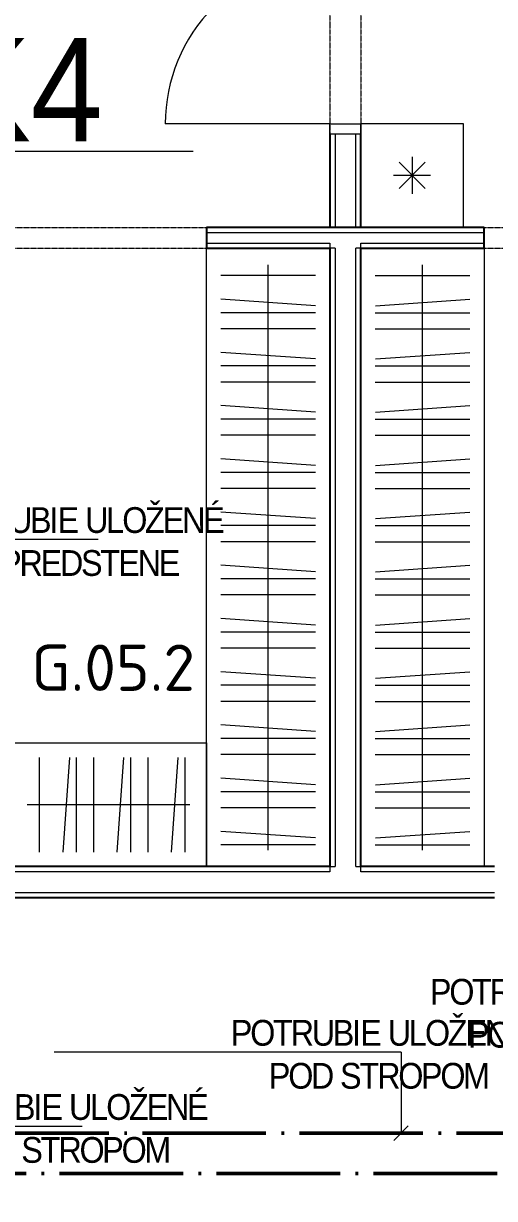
# Model space of a CAD drawing. Header units: millimetres. Extents: x 2377 to 264466, y -28213 to 61616.
# Drawn here: x 25179 to 27467, y 11750 to 17450 of the extents above; entities that cross this region are included whole.
import ezdxf
from ezdxf.lldxf.tags import DXFTag

# ---------------------------------------------------------------- set-up
doc = ezdxf.new("R2010")
doc.units = ezdxf.units.MM
doc.linetypes.add('ACAD_ISO04W100', pattern=[30.5, 24, -3, 0.5, -3])
doc.linetypes.add('Bodkočiarkovaná 3mm', pattern=[5, 3, -1, 0, -1])
doc.layers.get('0').update_dxf_attribs({"color": 8})
for name, color, linetype, lineweight in [('01_Plná_0_18mm_čierna', 8, 'Continuous', 9), ('Common Edges', 8, 'Continuous', 20), ('Doors', 8, 'Continuous', 20), ('Dvere - nad rovinou rezu', 8, 'Bodkočiarkovaná 3mm', 9), ('Frame_Mullion', 8, 'Continuous', 20), ('Furniture', 8, 'Continuous', 9), ('Nad rovinou rezu', 8, 'Bodkočiarkovaná 3mm', 9), ('Plan Swing', 8, 'Continuous', 9), ('Room Tags', 8, 'Continuous', 9), ('Walls', 8, 'Continuous', 25), ('ZTI- POPIS DIMENZIE', 250, 'Continuous', 18), ('ZTI- POPIS POTRUBIA', 7, 'Continuous', 18), ('ZTI- PRÍVOD POŽIARNEJ VODY', 144, 'ACAD_ISO04W100', 50), ('ZTI- PRÍVOD STUDENEJ VODY', 5, 'ACAD_ISO04W100', 50)]:
    doc.layers.add(name, color=color, linetype=linetype, lineweight=lineweight)
doc.layers.add('IS_Popisy_úseků_Vodovod', color=7, linetype='SOLID')
doc.styles.add('ISOCPEUR_6', font='isocpeur.ttf', dxfattribs={"height": 225})
doc.styles.add('Popis_ZTI', font='arial.ttf', dxfattribs={"width": 0.9, "height": 125})
doc.styles.add('Style-Arial', font='arial.ttf')
tags = doc.linetypes.add('SOLID', pattern=[10, 10, 0]).pattern_tags.tags
tags[6:7] = [DXFTag(74, 4), DXFTag(75, 0), DXFTag(340, '0'), DXFTag(46, 0.0), DXFTag(50, 0.0), DXFTag(44, 0.0), DXFTag(45, 0.0)]
tags[4:5] = [DXFTag(74, 4), DXFTag(75, 0), DXFTag(340, '0'), DXFTag(46, 0.0), DXFTag(50, 0.0), DXFTag(44, 0.0), DXFTag(45, 0.0)]

# ---------------------------------------------------------------- blocks, each defined once
blk = doc.blocks.new('CS_Otvor v stene hranatý - CS_Otvor v stene hranatý-4708137-2NP _PRAC_')
at = {"layer": 'Nad rovinou rezu'}
for p, q in [((-475, 50), (475, 50)), ((-475, -50), (475, -50))]:
    blk.add_line(p, q, dxfattribs=at)
blk = doc.blocks.new('Dvere 1-kridlové obložkové plné - 800x1970-4673371-2NP _PRAC_')
at = {"layer": 'Dvere - nad rovinou rezu'}
for p, q in [((-450, 75), (450, 75)), ((-450, -75), (450, -75))]:
    blk.add_line(p, q, dxfattribs=at)
at = {"layer": 'Frame_Mullion'}
for p, q in [((-450, 75), (-400, 75)), ((-450, -75), (-450, 75)), ((-400, 75), (-400, -75)), ((400, 75), (450, 75)), ((400, -75), (400, 75)), ((450, 75), (450, -75)), ((-400, -75), (-450, -75)), ((450, -75), (400, -75))]:
    blk.add_line(p, q, dxfattribs=at)
at = {"layer": 'Plan Swing'}
blk.add_line((400, -75), (400, -875), dxfattribs=at)
blk.add_arc((400, -75), 800, 180, 270, dxfattribs=at)
blk = doc.blocks.new('CS_Satnik - CS_Satnik-4915386-2NP _PRAC_')
at = {"layer": 'Furniture'}
for p, q in [((0, 0), (0, 600)), ((0, 600), (3000, 600)), ((3000, 600), (3000, 0)), ((105, 70), (105, 530)), ((139, 70.6), (171, 529.4)), ((285, 70), (285, 530)), ((363.2, 70), (363.2, 530)), ((397.1, 70.6), (429.2, 529.4)), ((543.2, 70), (543.2, 530)), ((621.4, 70), (621.4, 530)), ((655.3, 70.6), (687.4, 529.4)), ((801.4, 70), (801.4, 530)), ((879.5, 70), (879.5, 530)), ((913.5, 70.6), (945.6, 529.4)), ((1059.5, 70), (1059.5, 530)), ((1137.7, 70), (1137.7, 530)), ((1171.7, 70.6), (1203.8, 529.4)), ((1317.7, 70), (1317.7, 530)), ((1395.9, 70), (1395.9, 530)), ((1429.9, 70.6), (1462, 529.4)), ((1575.9, 70), (1575.9, 530)), ((1654.1, 70), (1654.1, 530)), ((1688, 70.6), (1720.1, 529.4)), ((1834.1, 70), (1834.1, 530)), ((1912.3, 70), (1912.3, 530)), ((1946.2, 70.6), (1978.3, 529.4)), ((2092.3, 70), (2092.3, 530)), ((2170.5, 70), (2170.5, 530)), ((2204.4, 70.6), (2236.5, 529.4)), ((2350.5, 70), (2350.5, 530)), ((2428.6, 70), (2428.6, 530)), ((2462.6, 70.6), (2494.7, 529.4)), ((2608.6, 70), (2608.6, 530)), ((2686.8, 70), (2686.8, 530)), ((2720.8, 70.6), (2752.9, 529.4)), ((2866.8, 70), (2866.8, 530)), ((80, 300), (2920, 300)), ((3000, 0), (0, 0))]:
    blk.add_line(p, q, dxfattribs=at)
blk = doc.blocks.new('CS_Satnik - CS_Satnik-4915540-2NP _PRAC_')
at = {"layer": 'Furniture'}
for p, q in [((3000, 0), (0, 0)), ((0, 0), (0, -600)), ((3000, -600), (3000, 0)), ((105, -70), (105, -530)), ((139, -70.6), (171, -529.4)), ((285, -70), (285, -530)), ((363.2, -70), (363.2, -530)), ((397.1, -70.6), (429.2, -529.4)), ((543.2, -70), (543.2, -530)), ((621.4, -70), (621.4, -530)), ((655.3, -70.6), (687.4, -529.4)), ((801.4, -70), (801.4, -530)), ((879.5, -70), (879.5, -530)), ((913.5, -70.6), (945.6, -529.4)), ((1059.5, -70), (1059.5, -530)), ((1137.7, -70), (1137.7, -530)), ((1171.7, -70.6), (1203.8, -529.4)), ((1317.7, -70), (1317.7, -530)), ((1395.9, -70), (1395.9, -530)), ((1429.9, -70.6), (1462, -529.4)), ((1575.9, -70), (1575.9, -530)), ((1654.1, -70), (1654.1, -530)), ((1688, -70.6), (1720.1, -529.4)), ((1834.1, -70), (1834.1, -530)), ((1912.3, -70), (1912.3, -530)), ((1946.2, -70.6), (1978.3, -529.4)), ((2092.3, -70), (2092.3, -530)), ((2170.5, -70), (2170.5, -530)), ((2204.4, -70.6), (2236.5, -529.4)), ((2350.5, -70), (2350.5, -530)), ((2428.6, -70), (2428.6, -530)), ((2462.6, -70.6), (2494.7, -529.4)), ((2608.6, -70), (2608.6, -530)), ((2686.8, -70), (2686.8, -530)), ((2720.8, -70.6), (2752.9, -529.4)), ((2866.8, -70), (2866.8, -530)), ((80, -300), (2920, -300)), ((0, -600), (3000, -600))]:
    blk.add_line(p, q, dxfattribs=at)
blk = doc.blocks.new('CS_Satnik - CS_Satnik-4920163-2NP _PRAC_')
at = {"layer": 'Furniture'}
for p, q in [((0, 0), (0, 600)), ((0, 600), (950, 600)), ((950, 600), (950, 0)), ((105, 70), (105, 530)), ((139, 70.6), (171, 529.4)), ((285, 70), (285, 530)), ((368.3, 70), (368.3, 530)), ((402.3, 70.6), (434.4, 529.4)), ((548.3, 70), (548.3, 530)), ((631.7, 70), (631.7, 530)), ((665.6, 70.6), (697.7, 529.4)), ((811.7, 70), (811.7, 530)), ((80, 300), (870, 300)), ((950, 0), (0, 0))]:
    blk.add_line(p, q, dxfattribs=at)
blk = doc.blocks.new('2NP podklad')
at = {"layer": '01_Plná_0_18mm_čierna', "color": 252}
for p, q in [((27316.7, 16963.6), (26816.7, 16963.6)), ((26816.7, 16963.6), (26816.7, 16463.6)), ((27316.7, 16463.6), (27316.7, 16963.6)), ((27003.1, 16777.3), (27130.4, 16650)), ((27003.1, 16650), (27130.4, 16777.3)), ((27066.7, 16803.6), (27066.7, 16623.6)), ((26976.7, 16713.6), (27156.7, 16713.6)), ((26816.7, 16463.6), (27316.7, 16463.6))]:
    blk.add_line(p, q, dxfattribs=at)
at = {"layer": 'Common Edges', "color": 252}
for p, q in [((26692.7, 16913.6), (26692.7, 16459.7)), ((26792.7, 16459.7), (26792.7, 16913.6)), ((27417, 16434.7), (26067.7, 16434.7)), ((26067.7, 16384.7), (26667.7, 16384.7)), ((26667.7, 16384.7), (26667.7, 16359.7)), ((26692.7, 16359.7), (26667.7, 16359.7)), ((26692.7, 16359.7), (26692.7, 13359.7)), ((26792.7, 13359.7), (26792.7, 16359.7)), ((26817.7, 16359.7), (26792.7, 16359.7)), ((26817.7, 16359.7), (26817.7, 16384.7)), ((26817.7, 16384.7), (27417, 16384.7)), ((26667.7, 13359.7), (26667.7, 13334.7)), ((26667.7, 13359.7), (26692.7, 13359.7)), ((26792.7, 13359.7), (26817.7, 13359.7)), ((26817.7, 13334.7), (26817.7, 13359.7)), ((26667.7, 13334.7), (25092, 13334.7)), ((27467, 13334.7), (26817.7, 13334.7)), ((22167, 13234.7), (27467, 13234.7))]:
    blk.add_line(p, q, dxfattribs=at)
at = {"layer": 'Walls', "color": 252}
for p, q in [((26667.7, 16913.6), (26667.7, 16459.7)), ((26817.7, 16459.7), (26817.7, 16913.6)), ((26067.7, 16459.7), (26067.7, 16359.7)), ((27417, 16459.7), (26067.7, 16459.7)), ((27417, 16359.7), (27417, 16459.7)), ((26067.7, 16359.7), (26667.7, 16359.7)), ((26667.7, 16359.7), (26667.7, 13359.7)), ((26817.7, 13359.7), (26817.7, 16359.7)), ((26817.7, 16359.7), (27417, 16359.7)), ((26667.7, 13359.7), (25117.7, 13359.7)), ((27467, 13359.7), (26817.7, 13359.7)), ((22167, 13209.7), (27467, 13209.7))]:
    blk.add_line(p, q, dxfattribs=at)
at = {"layer": 'Doors', "color": 252}
for p in [(25592.7, 16409.7), (27892, 16409.7)]:
    blk.add_blockref('CS_Otvor v stene hranatý - CS_Otvor v stene hranatý-4708137-2NP _PRAC_', p, dxfattribs=at)
at = {"layer": 'Frame_Mullion', "color": 252, "rotation": 270}
blk.add_blockref('Dvere 1-kridlové obložkové plné - 800x1970-4673371-2NP _PRAC_', (26742.7, 17363.6), dxfattribs=at)
at = {"layer": 'Furniture', "color": 252}
for name, p, rotation in [('CS_Satnik - CS_Satnik-4915386-2NP _PRAC_', (26667.7, 13359.7), 90), ('CS_Satnik - CS_Satnik-4915540-2NP _PRAC_', (26817.7, 13359.7), 90), ('CS_Satnik - CS_Satnik-4920163-2NP _PRAC_', (26067.7, 13959.7), 180)]:
    blk.add_blockref(name, p, dxfattribs=dict(at, rotation=rotation))
at = {"layer": 'Room Tags', "color": 252, "insert": (25216.9, 14437.1), "char_height": 225, "width": 931.962, "attachment_point": 1, "style": 'ISOCPEUR_6'}
blk.add_mtext('G.05.2', dxfattribs=at)

msp = doc.modelspace()

# ---------------------------------------------------------------- block references
at = {"color": 0}
msp.add_blockref('2NP podklad', (0, 0), dxfattribs=at)

# ---------------------------------------------------------------- next in the draw order: linework, layer by layer
at = {"color": 7, "lineweight": 18, "transparency": 33554687}
msp.add_line((24796.9, 16829.8), (26003.9, 16829.8), dxfattribs=at)
at = {"layer": 'ZTI- POPIS DIMENZIE', "ltscale": 2.5, "transparency": 33554687}
msp.add_lwpolyline([(26977.5, 12030.7), (27048.2, 12101.4)], dxfattribs=at)
at = {"layer": 'ZTI- POPIS POTRUBIA', "ltscale": 10, "transparency": 33554687}
for p, q in [((25542.8, 14946.4), (23740.9, 14946.4)), ((27012.9, 12458.9), (25328.5, 12458.9)), ((27012.9, 12458.9), (27012.9, 12066.1)), ((25464.9, 12099.2), (23511.2, 12099.2))]:
    msp.add_line(p, q, dxfattribs=at)
at = {"layer": 'ZTI- PRÍVOD POŽIARNEJ VODY', "color": 6, "ltscale": 25}
msp.add_lwpolyline([(30932.1, 12066.1), (30932.1, 12066.1), (23608.9, 12066.1)], dxfattribs=at)
at = {"layer": 'ZTI- PRÍVOD STUDENEJ VODY', "ltscale": 25}
msp.add_lwpolyline([(30529.8, 8636), (30529.8, 11870.3), (11341.4, 11870.3), (11341.4, 14421.6)], dxfattribs=at)

# ---------------------------------------------------------------- next in the draw order: texts
at = {"layer": 'IS_Popisy_úseků_Vodovod', "ltscale": 10, "insert": (28541.5, 16878.8), "char_height": 500, "width": 3746.128, "attachment_point": 9, "style": 'Style-Arial'}
msp.add_mtext('\\pxql;{\\W0.9;K4}', dxfattribs=at)
at = {"layer": 'ZTI- POPIS POTRUBIA', "ltscale": 10, "transparency": 33554687, "char_height": 125, "style": 'Popis_ZTI'}
for s, insert, attachment_point in [('\\pxqc;{\\T0.9;POTRUBIE ULOŽENÉ \\PV PREDSTENE}', (24696.4, 14768.2), 7), ('\\pxqc;{\\T0.9;POTRUBIE ULOŽENÉ \\PPOD STROPOM}', (28602.9, 12479.9), 9), ('\\pxqc;{\\T0.9;POTRUBIE ULOŽENÉ \\PPOD STROPOM}', (26166.5, 12280.7), 7), ('\\pxqc;{\\T0.9;POTRUBIE ULOŽENÉ \\PPOD STROPOM}', (24618.5, 11921), 7)]:
    msp.add_mtext(s, dxfattribs=dict(at, insert=insert, attachment_point=attachment_point))

doc.saveas('drawing.dxf')
